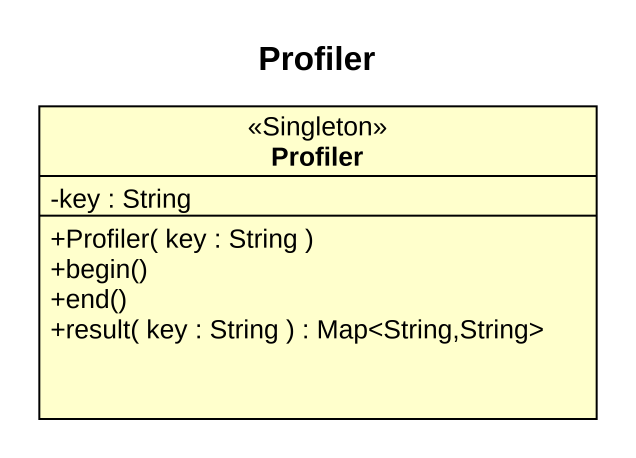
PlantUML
@startuml
title Profiler
hide circle
hide empty members
skinparam classAttributeIconSize 0
class Profiler <<Singleton>> {
  -key : String
  +Profiler( key : String )
  +begin()
  +end()
  +result( key : String ) : Map<String,String>
}
@enduml
